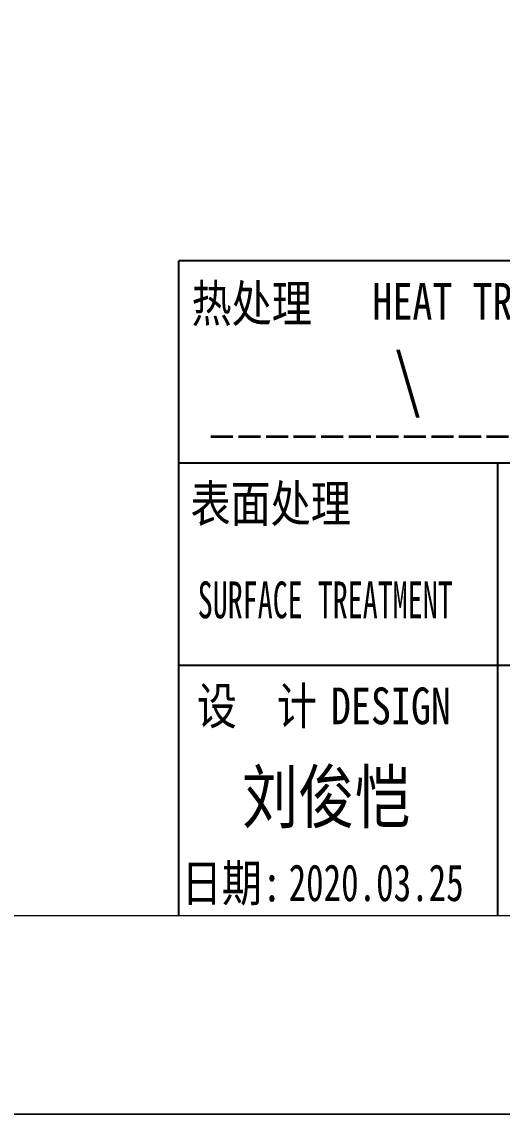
# Model space of a CAD drawing. Header units: millimetres. Extents: x 1333 to 359964, y -52803 to -5704.
# Drawn here: x 178721.8 to 178754.5, y -26401.6 to -26327.3 of the extents above; entities that cross this region are included whole.
import ezdxf
from ezdxf.enums import TextEntityAlignment as Align

# ---------------------------------------------------------------- set-up
doc = ezdxf.new("R2010")
doc.units = ezdxf.units.MM
doc.header["$LTSCALE"] = 0.5
doc.linetypes.add('AM_ISO02W050x2', pattern=[3.75, 3, -0.75])
doc.layers.add('图\\M+19E79\\M+195B6\\M+18E9A', color=7, linetype='Continuous')
for name, color, linetype, lineweight in [('图框', 7, 'Continuous', 18), ('标注线', 3, 'Continuous', 18), ('热处理', 7, 'Continuous', 20), ('粗虚线', 6, 'AM_ISO02W050x2', 35)]:
    doc.layers.add(name, color=color, linetype=linetype, lineweight=lineweight)
doc.layers.add('打印', color=7, linetype='Continuous', lineweight=15, plot=False)
doc.layers.add('打印-禁用', color=7, linetype='Continuous', lineweight=15, plot=False)
doc.styles.add('国标', font='simfang.ttf', dxfattribs={"width": 0.8})

# ---------------------------------------------------------------- blocks, each defined once
blk = doc.blocks.new('GZDEH零件A3图框V01版')
at = {"layer": '图\\M+19E79\\M+195B6\\M+18E9A', "color": 7}
blk.add_line((3272.49, -1788.461), (3092.49, -1788.461), dxfattribs=at)
at = {"layer": '图\\M+19E79\\M+195B6\\M+18E9A', "color": 9}
for p, q in [((3272.49, -1788.461), (3092.49, -1788.461)), ((3181.99, -1802.211), (3092.49, -1802.211)), ((3114.17, -1802.211), (3114.17, -1815.961)), ((3181.99, -1815.961), (3092.49, -1815.961)), ((3114.17, -1815.961), (3114.17, -1832.961)), ((3114.17, -1815.961), (3114.17, -1832.961))]:
    blk.add_line(p, q, dxfattribs=at)
at = {"layer": '图\\M+19E79\\M+195B6\\M+18E9A', "color": 9, "linetype": 'Continuous'}
blk.add_line((3092.49, -1832.961), (3092.49, -1788.461), dxfattribs=at)
at = {"layer": '图框', "linetype": 'Continuous'}
blk.add_line((2882.49, -1832.961), (3272.49, -1832.961), dxfattribs=at)
at = {"layer": '打印-禁用', "linetype": 'Continuous'}
blk.add_line((2857.49, -1846.461), (3277.49, -1846.461), dxfattribs=at)
at = {"layer": '图\\M+19E79\\M+195B6\\M+18E9A', "color": 9, "style": '国标'}
for s, width, p in [('热处理', 0.8, (3093.349, -1792.606)), ('表面处理', 0.8, (3093.275, -1806.208)), ('SURFACE TREATMENT', 0.6, (3093.768, -1812.752)), (' DESIGN', 0.8, (3101.469, -1819.96))]:
    blk.add_text(s, height=2.5, dxfattribs=dict(at, width=width)).set_placement(p)
at = {"layer": '图\\M+19E79\\M+195B6\\M+18E9A', "color": 9, "style": '国标', "width": 0.8}
for s, p in [('HEAT TREAT', (3112.454, -1792.456)), ('设  计', (3097.793, -1819.96)), ('日期:', (3096.088, -1831.999))]:
    blk.add_text(s, height=2.5, dxfattribs=at).set_placement(p, align=Align.CENTER)
blk = doc.blocks.new('DEH A3')
at = {"layer": '图框'}
blk.add_blockref('GZDEH零件A3图框V01版', (-2857.49, 1846.461), dxfattribs=at)

msp = doc.modelspace()

# ---------------------------------------------------------------- linework, layer by layer
at = {"layer": '打印'}
msp.add_lwpolyline([(178497.48, -26104.55), (178917.48, -26104.55), (178917.48, -26401.55), (178497.48, -26401.55)], close=True, dxfattribs=at)
at = {"layer": '标注线'}
msp.add_line((160574.502, -26401.55), (179981.94, -26401.55), dxfattribs=at)
at = {"layer": '粗虚线'}
msp.add_line((178734.655, -26355.479), (178762.516, -26355.479), dxfattribs=at)

# ---------------------------------------------------------------- block references
at = {"layer": '图框'}
msp.add_blockref('DEH A3', (178497.48, -26401.55), dxfattribs=at)

# ---------------------------------------------------------------- texts
at = {"layer": '图\\M+19E79\\M+195B6\\M+18E9A', "color": 3, "style": '国标'}
for s, height, width, p in [('刘俊恺', 3.5, 0.8, (178736.778, -26381.734)), ('2020.03.25', 2.5, 0.7, (178739.943, -26387.07))]:
    msp.add_text(s, height=height, dxfattribs=dict(at, width=width)).set_placement(p)
at = {"layer": '热处理', "color": 3, "style": '国标', "width": 0.8}
msp.add_text('\\', height=3.5, dxfattribs=at).set_placement((178748.06, -26353.354), align=Align.CENTER)

doc.saveas('drawing.dxf')
